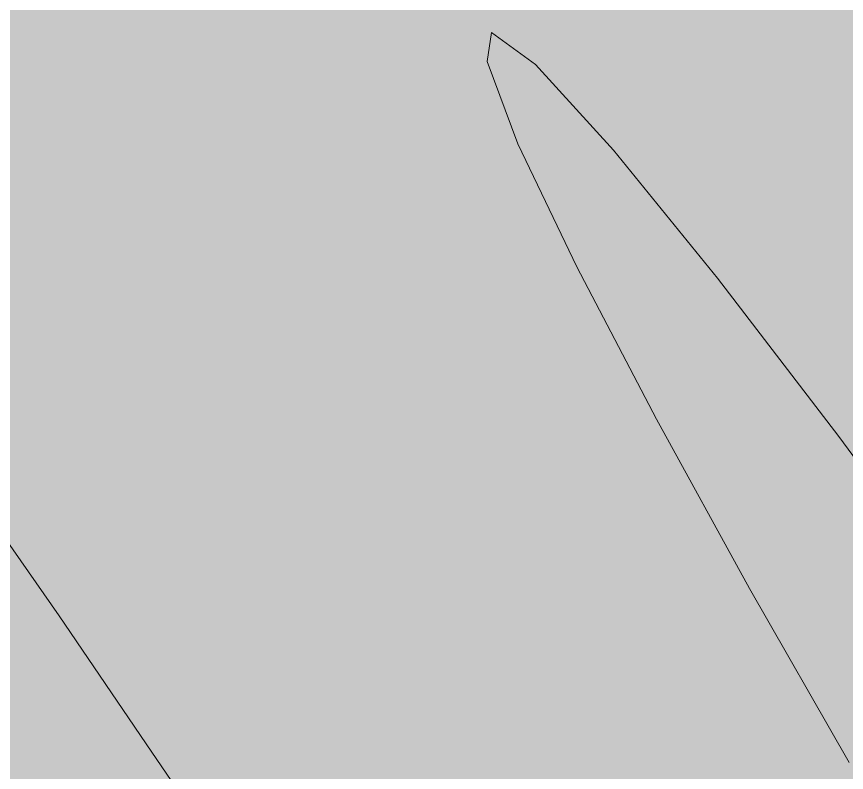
# Model space of a CAD drawing. Header units: millimetres. Extents: x 132836 to 1862386, y -330276 to -143438.
# Drawn here: x 183027 to 188005, y -265550 to -261015 of the extents above; entities that cross this region are included whole.
import ezdxf

# ---------------------------------------------------------------- set-up
doc = ezdxf.new("R2010")
doc.units = ezdxf.units.MM
doc.header["$MEASUREMENT"] = 0
doc.layers.add('Nouveau_CN_01_00', color=7, linetype='Continuous')
doc.layers.add('Nouveau_CN_02_00', color=7, linetype='Continuous')

msp = doc.modelspace()

# ---------------------------------------------------------------- hatches: boundary and pattern name
at = {"linetype": 'Continuous', "lineweight": 0, "true_color": 0x6f6f6f}
h = msp.add_hatch(color=8, dxfattribs=at)
h.paths.add_polyline_path([(141848.442, -275935.042), (141848.442, -295062.571), (269220.821, -293826.868), (269220.821, -270902.734), (268763.049, -270902.734), (254213.6, -271040.575), (254213.6, -163437.635), (153156.2, -163437.635), (153156.2, -271040.575), (153182.962, -271040.57), (153183.146, -272000.514, -0.40942736), (149183.681, -275935.042)])
h.paths.add_polyline_path([(158435.584, -260639.953), (155145.584, -260639.953), (155145.584, -248364.953), (155145.584, -243089.974), (155145.584, -242189.974), (158435.584, -242189.974)], flags=0)
h.paths.add_polyline_path([(196775.042, -260810.571), (196775.042, -222495.57), (186955.542, -222495.57), (186955.542, -218295.57), (196754.55, -218295.57), (196754.55, -208495.57), (196754.55, -204495.57), (193355.542, -204495.57), (193355.542, -201780.57), (193355.542, -195161.535), (195576.034, -195161.535), (195576.034, -189810.571), (217850.068, -189810.571), (217850.068, -262266.885), (245610.045, -262266.885), (245610.045, -253395.571), (245626.034, -253395.571), (246426.034, -253395.571), (247826.034, -253395.571), (247826.034, -248005.571), (247826.034, -246605.571), (245626.034, -246605.571), (245610.045, -246605.571), (245610.045, -171995.57), (212806.28, -171995.57), (161503.433, -171995.57), (161503.433, -193810.571), (161503.433, -230015.57), (161503.433, -260810.571)], flags=0)
h.paths.add_polyline_path([(162737.042, -269433.913, -0.09031866), (162858.773, -268727.623, -0.20144873), (163912.639, -267592.74, -0.10421145), (164718.006, -267415.055), (165317.979, -267409.371, -0.10404461), (166125.354, -267571.244, -0.23825546), (167284.257, -268953.318, -0.05518862), (167336.836, -269390.334), (167338.931, -269611.438), (167351.046, -270890.267), (167092.583, -271892.761, -0.26794919), (165370.083, -272909.124), (164770.11, -272914.808, -0.19371746), (163379.252, -272370.185, -0.07056876), (163028.663, -271931.262, -0.1316525), (162751.253, -270933.845)], flags=0)
h.paths.add_polyline_path([(173316.986, -273599.031), (173316.986, -273452.052), (173330.488, -267377.824, -0.3805567), (175316.986, -265609.826), (175394.714, -265609.826), (175394.714, -270609.826), (190394.714, -270609.826), (190394.714, -265609.826), (195356.191, -265609.826, -0.41421356), (196856.191, -267109.826), (196856.191, -273660.699, -0.34550161), (195137.285, -275433.432), (175327.752, -275599.002, -0.4157911)], flags=0)
h.paths.add_polyline_path([(205510.093, -271504.083, -0.13447393), (205230.948, -270484.937), (205230.948, -268984.937, -0.41421356), (207230.948, -266984.937), (207830.948, -266984.937, -0.41421356), (209830.948, -268984.937), (209830.948, -270484.937, -0.12882035), (209574.03, -271465.581, -0.27093629), (207830.948, -272484.937), (207230.948, -272484.937, -0.26498)], flags=0)
h.paths.add_polyline_path([(217862.687, -273329.325), (217869.949, -267730.336, -0.09856151), (218100.718, -266943.721), (218117.681, -266951.545, -0.258849), (219955.479, -265605.827), (219953.141, -265587.294), (220637.569, -265587.294), (220637.569, -265687.294), (220637.569, -270687.294), (250537.569, -270687.294), (250537.569, -265687.294), (252208.004, -265687.294), (254186.294, -265687.294), (254186.294, -267687.294), (254186.294, -271062.255, 0.00134576), (254186.323, -271073.021), (254197.209, -273095.233, -0.41421356), (252208.004, -275105.97), (243484.534, -275105.97, -0.00518896), (243431.438, -275116.103), (235447.992, -275196.191), (220071.012, -275253.24, -0.38655333), (217873.089, -273475.385, -0.02518922)], flags=0)

# ---------------------------------------------------------------- linework, layer by layer
at = {"layer": 'Nouveau_CN_01_00', "color": 8, "linetype": 'Continuous', "lineweight": 5, "flags": 128}
msp.add_lwpolyline([(182728.586, -263817.799), (183282.449, -264609.922), (183839.114, -265428.029), (184395.905, -266245.783), (184950.144, -267036.85), (185499.156, -267774.895), (186040.263, -268433.582), (186571.654, -268994.857), (187094.968, -269473.796), (187612.709, -269893.752), (188127.381, -270278.084), (188641.488, -270650.145), (189157.534, -271033.293), (189678.022, -271450.882)], dxfattribs=at)
at = {"layer": 'Nouveau_CN_02_00', "color": 8, "linetype": 'Continuous', "lineweight": 5, "flags": 128}
msp.add_lwpolyline([(188743.609, -264598.98), (187960.045, -263534.242), (187231.691, -262583.874), (186608.269, -261816.992), (186139.501, -261302.71), (185875.108, -261110.144), (185849.333, -261284.838), (186034.494, -261778.053), (186387.427, -262517.483), (186864.97, -263430.818), (187423.959, -264445.75), (188021.232, -265489.97)], dxfattribs=at)

doc.saveas('drawing.dxf')
